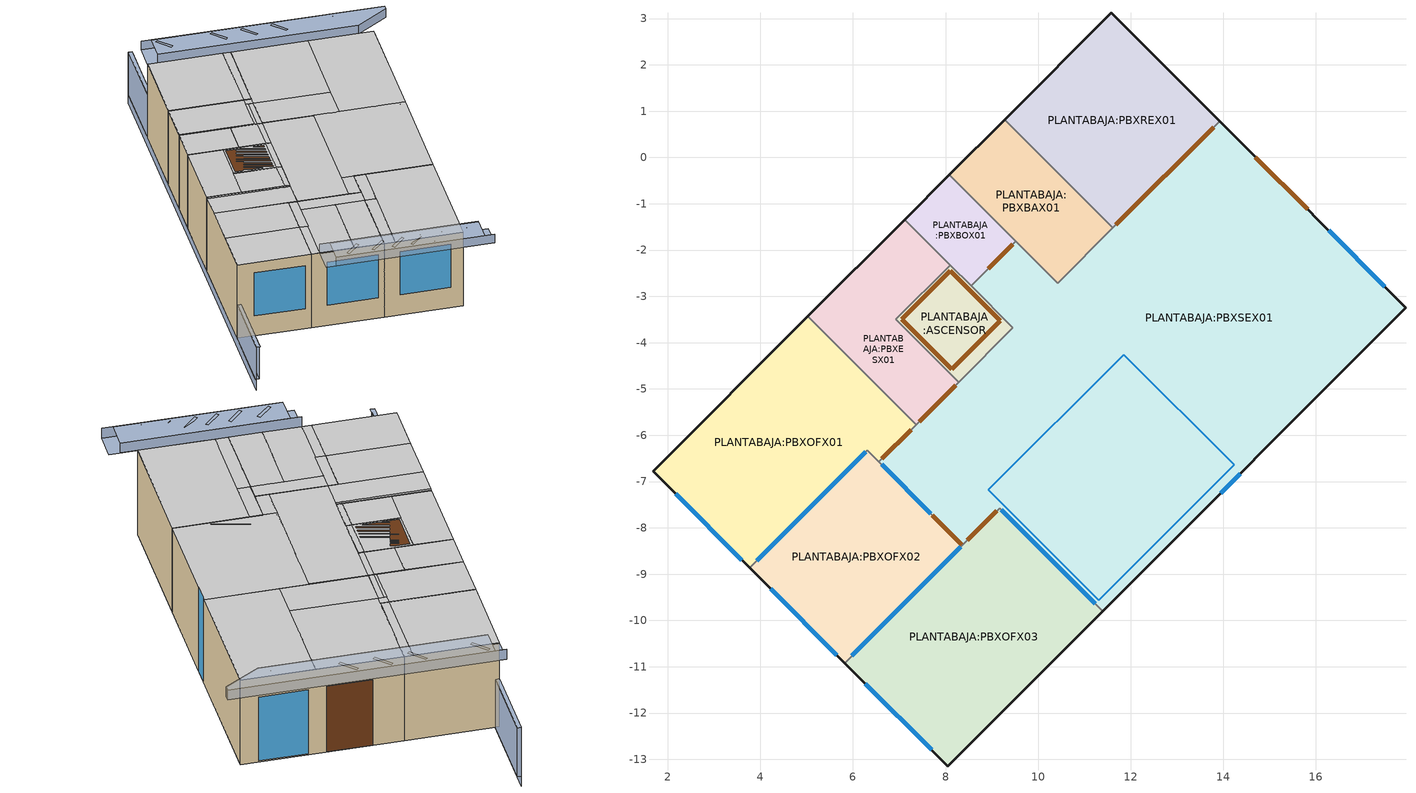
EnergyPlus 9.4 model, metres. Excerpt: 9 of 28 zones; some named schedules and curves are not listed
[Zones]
PLANTABAJA:PBXESX01
 floor ground (01. Porcelanato/2cm-Hormigon/15cm): 8.1,-2.32 6.93,-3.5 5.95,-2.52 7.12,-1.34 z0; 8.28,-4.85 7.36,-5.77 5.03,-3.43 5.95,-2.52 z0
 wall outside (01.WA.ENL1.5-BLO15-EMP1.5): 7.12,-1.34 5.03,-3.43 z0:3.45
 wall to PLANTABAJA:PBXBOX01 (01.WA.ENL1.5-BLO15-EMP1.5_Rev): 8.1,-2.32 7.12,-1.34 z0:3.45
 wall to PLANTABAJA:PBXOFX01 (01.WA.ENL1.5-BLO15-EMP1.5_Rev): 5.03,-3.43 7.36,-5.77 z0:3.45
 wall to PLANTABAJA:PBXSEX01 (01.WA.ENL1.5-BLO15-EMP1.5_Rev): 7.36,-5.77 8.28,-4.85 z0:3.45
 wall to PLANTABAJA:ASCENSOR (01. Gypsum/1.5cm-Bloque/15cm-Gysum/1.5cm): 8.28,-4.85 6.93,-3.5 8.1,-2.32 z0:3.45
 door inside (IRTSurface): 7.43,-5.71 8.22,-4.92 z0:3.45
 ceiling to PRIMERAPLANTAALTA:1PAXES (02.Porcelanato/2cm-Aire/15cm-Gypsum/1.5cm_Reversed): 7.22,-5.62 8.13,-4.7 6.93,-3.5 6.01,-4.42 z3.45; 6.01,-4.42 8.1,-2.32 7.12,-1.34 5.03,-3.43 z3.45
 ceiling to PRIMERAPLANTAALTA:1PAXPAS (01. Porcelanato/2cm-Hormigon/15cm_Reversed): 7.36,-5.77 8.28,-4.85 8.13,-4.7 7.22,-5.62 z3.45
PLANTABAJA:PBXBOX01
 floor ground (01. Porcelanato/2cm-Hormigon/15cm): 9.52,-1.81 8.55,-2.77 7.12,-1.34 8.08,-0.38 z0
 wall outside (01.WA.ENL1.5-BLO15-EMP1.5): 8.08,-0.38 7.12,-1.34 z0:3.45
 wall to PLANTABAJA:PBXBAX01 (Gypsum/1.5cm-Bloque/15cm-Porcelanto 1.5 cm): 9.52,-1.81 8.08,-0.38 z0:3.45
 wall to PLANTABAJA:ASCENSOR (01.WA.ENL1.5-BLO15-EMP1.5): 8.1,-2.32 8.55,-2.77 z0:3.45
 wall to PLANTABAJA:PBXSEX01 (01. Gypsum/1.5cm-Bloque/15cm-Gysum/1.5cm): 8.55,-2.77 9.52,-1.81 z0:3.45
 door inside (01.Madera/MDF/2cm): 8.92,-2.4 9.45,-1.87 z0:2.4
 ceiling to PRIMERAPLANTAALTA:1PAXES (Project semi-exposed ceiling): 8.55,-2.77 9.52,-1.81 8.08,-0.38 7.12,-1.34 z3.45
PLANTABAJA:PBXOFX01
 floor ground (01. Porcelanato/2cm-Hormigon/15cm): 7.36,-5.77 6.56,-6.57 6.31,-6.32 7.11,-5.52 z0; 7.11,-5.52 3.77,-8.87 1.68,-6.78 5.03,-3.43 z0
 wall outside (01.WA.ENL1.5-BLO15-EMP1.5): 5.03,-3.43 1.68,-6.78 3.77,-8.87 z0:3.45
 wall to PLANTABAJA:PBXSEX01 (Vidrio 8mm): 6.56,-6.57 7.36,-5.77 z0:3.45
 wall to PLANTABAJA:PBXOFX02 (Vidrio 8mm_Rev): 3.77,-8.87 6.31,-6.32 6.56,-6.57 z0:3.45
 window inside (Project internal glazing - 1001): 3.93,-8.71 6.28,-6.36 z0.04:3.41
 window (01.Vidrio Claro 6mm - 1002): 2.17,-7.27 3.6,-8.7 z0.94:2.96
 door inside (01.Madera/MDF/2cm_Rev): 6.63,-6.51 7.26,-5.88 z0:2.4
 ceiling to PRIMERAPLANTAALTA:1PAXDC (02.Porcelanato/2cm-Aire/15cm-Gypsum/1.5cm_Reversed): 5.09,-7.54 6.31,-6.32 4.22,-4.24 3,-5.46 z3.45; 6.56,-6.57 7.3,-5.83 4.96,-3.5 4.22,-4.24 z3.45
 ceiling to PRIMERAPLANTAALTA:1PAXES (Project semi-exposed ceiling): 7.15,-5.69 7.22,-5.62 5.03,-3.43 4.96,-3.5 z3.45
 ceiling to PRIMERAPLANTAALTA:1PAXPAS (02.Porcelanato/2cm-Aire/15cm-Gypsum/1.5cm_Reversed): 7.3,-5.83 7.36,-5.77 7.22,-5.62 7.15,-5.69 z3.45
 ceiling to PRIMERAPLANTAALTA:1PAXBAX02 (02.Porcelanato/2cm-Aire/15cm-Gypsum/1.5cm_Reversed): 3.77,-8.87 5.09,-7.54 3,-5.46 1.68,-6.78 z3.45
PLANTABAJA:PBXSEX01
 floor ground (01. Porcelanato/2cm-Hormigon/15cm): 13.48,-7.71 11.39,-9.8 9.17,-7.57 11.26,-5.48 z0; 11.26,-5.48 8.36,-8.38 6.56,-6.57 9.46,-3.68 z0; 10.42,-2.71 9.46,-3.68 8.55,-2.77 9.52,-1.81 z0; 17.95,-3.24 13.48,-7.71 9.46,-3.68 13.92,0.78 z0
 wall outside (01.WA.ENL1.5-BLO15-EMP1.5): 11.39,-9.8 17.95,-3.24 13.92,0.78 z0:3.45
 wall to PLANTABAJA:PBXBAX01 (Gypsum/1.5cm-Bloque/15cm-Porcelanto 1.5 cm): 10.42,-2.71 9.52,-1.81 z0:3.45
 wall to PLANTABAJA:PBXBAX01 (01. Gypsum/1.5cm-Bloque/15cm-Gysum/1.5cm): 11.62,-1.52 10.42,-2.71 z0:3.45
 wall to PLANTABAJA:PBXREX01 (01. Gypsum/1.5cm-Bloque/15cm-Gysum/1.5cm_Rev): 13.92,0.78 11.62,-1.52 z0:3.45
 wall to PLANTABAJA:ASCENSOR (01.WA.ENL1.5-BLO15-EMP1.5): 8.55,-2.77 9.46,-3.68 8.28,-4.85 z0:3.45
 wall to PLANTABAJA:PBXOFX02 (Vidrio 8mm_Rev): 6.56,-6.57 8.36,-8.38 z0:3.45
 wall to PLANTABAJA:PBXOFX03 (Vidrio 8mm_Rev): 8.36,-8.38 9.17,-7.57 11.39,-9.8 z0:3.45
 window inside (Project internal glazing - 1001): 6.62,-6.63 7.68,-7.7 / 9.2,-7.61 11.23,-9.64 z0.04:3.41
 window x4 (01.Vidrio Claro 6mm - 1002): 13.94,-7.25 14.36,-6.83 z0:3.45
 window (01.Vidrio Claro 6mm - 1002): 17.49,-2.79 16.28,-1.58 z0.04:2.66
 door inside (IRTSurface): 13.79,0.65 11.68,-1.45 z0:3.45
 door inside (01.Madera/MDF/2cm): 7.72,-7.73 8.35,-8.36 / 8.47,-8.27 9.11,-7.63 z0:2.4
 door (Project external door): 15.82,-1.12 14.69,0.01 z0:2.7
 ceiling to PRIMERAPLANTAALTA:1PAXES (Project semi-exposed ceiling): 9.31,-3.53 10.27,-2.56 9.52,-1.81 8.55,-2.77 z3.45
 ceiling to PRIMERAPLANTAALTA:1PAXPAS (02.Porcelanato/2cm-Aire/15cm-Gypsum/1.5cm_Reversed): 8.36,-8.38 9.17,-7.57 8.82,-7.23 8.02,-8.03 z3.45; 11.88,-4.17 11.9,-4.15 10.44,-2.7 10.42,-2.71 z3.45; 9.46,-3.68 10.42,-2.71 10.27,-2.56 9.31,-3.53 z3.45; 8.02,-8.03 11.88,-4.17 10.42,-2.71 6.56,-6.57 z3.45; 12.61,-4.87 13.57,-3.91 11.4,-1.74 10.44,-2.7 z3.45
 ceiling to PRIMERAPLANTAALTA:1PAXOFX02 (02.Porcelanato/2cm-Aire/15cm-Gypsum/1.5cm_Reversed): 13.57,-3.91 16.09,-1.39 13.92,0.78 11.4,-1.74 z3.45
 ceiling to PRIMERAPLANTAALTA:VACIO (02.Porcelanato/2cm-Aire/15cm-Gypsum/1.5cm_Reversed): 11.39,-9.8 14.47,-6.72 11.9,-4.15 8.82,-7.23 z3.45
 ceiling to PRIMERAPLANTAALTA:1PAXOFX03 (02.Porcelanato/2cm-Aire/15cm-Gypsum/1.5cm_Reversed): 14.47,-6.72 17.95,-3.24 16.09,-1.39 12.61,-4.87 z3.45
 skylight inside (Project internal glazing - 1001): 11.31,-9.56 14.23,-6.64 11.85,-4.26 8.93,-7.18 z3.45
PLANTABAJA:ASCENSOR
 floor ground (01. Porcelanato/2cm-Hormigon/15cm): 9.46,-3.68 8.28,-4.85 6.93,-3.5 8.1,-2.32 z0
 door inside (IRTSurface): 8.13,-4.58 9.18,-3.53 8.1,-2.45 7.06,-3.5 z3.45
 ceiling to PRIMERAPLANTAALTA:ASCENSOR (02.Porcelanato/2cm-Aire/15cm-Gypsum/1.5cm_Reversed): 8.13,-4.7 9.31,-3.53 8.1,-2.32 6.93,-3.5 z3.45
 ceiling to PRIMERAPLANTAALTA:1PAXPAS (01. Porcelanato/2cm-Hormigon/15cm_Reversed): 8.28,-4.85 9.46,-3.68 9.31,-3.53 8.13,-4.7 z3.45
PLANTABAJA:PBXBAX01
 floor ground (01. Porcelanato/2cm-Hormigon/15cm): 11.62,-1.52 10.42,-2.71 8.08,-0.38 9.28,0.82 z0
 wall outside (01.WA.ENL1.5-BLO15-EMP1.5): 9.28,0.82 8.08,-0.38 z0:3.45
 wall to PLANTABAJA:PBXREX01 (Gypsum/1.5cm-Bloque/15cm-Porcelanto 1.5 cm_Rev): 11.62,-1.52 9.28,0.82 z0:3.45
 ceiling to PRIMERAPLANTAALTA:1PAXES (Project semi-exposed ceiling): 10.27,-2.56 10.29,-2.55 8.1,-0.36 8.08,-0.38 z3.45
 ceiling to PRIMERAPLANTAALTA:1PAXSR (02.Porcelanato/2cm-Aire/15cm-Gypsum/1.5cm_Reversed): 10.22,-2.48 11.4,-1.3 9.28,0.82 8.1,-0.36 z3.45
 ceiling to PRIMERAPLANTAALTA:1PAXPAS (02.Porcelanato/2cm-Aire/15cm-Gypsum/1.5cm_Reversed): 10.29,-2.55 11.25,-1.59 11.18,-1.52 10.22,-2.48 z3.45; 10.42,-2.71 11.4,-1.74 11.25,-1.59 10.27,-2.56 z3.45
 ceiling to PRIMERAPLANTAALTA:1PAXOFX02 (02.Porcelanato/2cm-Aire/15cm-Gypsum/1.5cm_Reversed): 11.4,-1.74 11.62,-1.52 11.4,-1.3 11.18,-1.52 z3.45
PLANTABAJA:PBXREX01
 floor ground (01. Porcelanato/2cm-Hormigon/15cm): 13.92,0.78 11.62,-1.52 9.28,0.82 11.58,3.12 z0
 wall outside (01.WA.ENL1.5-BLO15-EMP1.5): 13.92,0.78 11.58,3.12 9.28,0.82 z0:3.45
 ceiling to PRIMERAPLANTAALTA:1PAXSR (02.Porcelanato/2cm-Aire/15cm-Gypsum/1.5cm_Reversed): 11.4,-1.3 13.7,1 11.58,3.12 9.28,0.82 z3.45
 ceiling to PRIMERAPLANTAALTA:1PAXOFX02 (02.Porcelanato/2cm-Aire/15cm-Gypsum/1.5cm_Reversed): 11.62,-1.52 13.92,0.78 13.7,1 11.4,-1.3 z3.45
PLANTABAJA:PBXOFX02
 floor ground (01. Porcelanato/2cm-Hormigon/15cm): 8.36,-8.38 5.82,-10.92 3.77,-8.87 6.31,-6.32 z0
 wall outside (01.WA.ENL1.5-BLO15-EMP1.5): 3.77,-8.87 5.82,-10.92 z0:3.45
 wall to PLANTABAJA:PBXOFX03 (Vidrio 8mm_Rev): 5.82,-10.92 8.36,-8.38 z0:3.45
 window inside (Project internal glazing - 1001): 5.98,-10.76 8.33,-8.41 z0.04:3.41
 window (01.Vidrio Claro 6mm - 1002): 4.22,-9.32 5.65,-10.75 z0.94:2.96
 ceiling to PRIMERAPLANTAALTA:1PAXDC (02.Porcelanato/2cm-Aire/15cm-Gypsum/1.5cm_Reversed): 5.34,-7.79 6.56,-6.57 6.31,-6.32 5.09,-7.54 z3.45
 ceiling to PRIMERAPLANTAALTA:1PAXPAS (02.Porcelanato/2cm-Aire/15cm-Gypsum/1.5cm_Reversed): 4.98,-10.08 7.11,-7.95 6.14,-6.98 4.02,-9.11 z3.45; 7.95,-8.79 8.36,-8.38 6.56,-6.57 6.14,-6.98 z3.45
 ceiling to PRIMERAPLANTAALTA:1PAXBAX02 (02.Porcelanato/2cm-Aire/15cm-Gypsum/1.5cm_Reversed): 4.02,-9.11 5.34,-7.79 5.09,-7.54 3.77,-8.87 z3.45
 ceiling to PRIMERAPLANTAALTA:1PAXBAX01 (02.Porcelanato/2cm-Aire/15cm-Gypsum/1.5cm_Reversed): 5.82,-10.92 7.95,-8.79 7.11,-7.95 4.98,-10.08 z3.45
PLANTABAJA:PBXOFX03
 floor ground (01. Porcelanato/2cm-Hormigon/15cm): 11.39,-9.8 8.05,-13.14 5.82,-10.92 9.17,-7.57 z0
 wall outside (01.WA.ENL1.5-BLO15-EMP1.5): 5.82,-10.92 8.05,-13.14 11.39,-9.8 z0:3.45
 window (01.Vidrio Claro 6mm - 1002): 6.27,-11.37 7.7,-12.8 z0.94:2.96
 ceiling to PRIMERAPLANTAALTA:1PAXPAS (02.Porcelanato/2cm-Aire/15cm-Gypsum/1.5cm_Reversed): 8.27,-9.11 9.49,-7.89 9.17,-7.57 7.95,-8.79 z3.45
 ceiling to PRIMERAPLANTAALTA:1PAXBAX01 (02.Porcelanato/2cm-Aire/15cm-Gypsum/1.5cm_Reversed): 6.14,-11.24 8.27,-9.11 7.95,-8.79 5.82,-10.92 z3.45
 ceiling to PRIMERAPLANTAALTA:1PAXOFX01 (02.Porcelanato/2cm-Aire/15cm-Gypsum/1.5cm_Reversed): 8.05,-13.14 11.39,-9.8 9.49,-7.89 6.14,-11.24 z3.45
shading: 13.7,5.24 -0.44,-8.9 z-0.4:0; 13.7,5.24 11.58,3.12 / 11.58,3.12 11.69,3.01 / 11.69,3.01 13.81,5.14 / 13.81,5.14 13.7,5.24 z0:2; -0.23,-8.9 1.79,-6.89 / 1.79,-6.89 1.68,-6.78 / 1.68,-6.78 -0.44,-8.9 z0:1.6; 3.59,-10.1 8.05,-14.56 / 8.47,-13.57 4.02,-9.11 / 11.86,2.84 17.52,-2.82 / 17.52,-2.82 19.01,-3.17 / 19.01,-3.17 19.15,-3.03 / 19.15,-3.03 12.29,3.83 z3.45:3.85; 11.69,3.01 13.81,5.14 13.7,5.24 11.58,3.12 z2; 13.81,5.14 11.69,3.01 11.58,3.12 13.7,5.24 z0; -0.33,-9.01 1.79,-6.89 1.68,-6.78 -0.44,-8.9 z1.6; 1.79,-6.89 -0.23,-8.9 -0.33,-8.79 1.68,-6.78 z0; 8.75,-13.85 8.05,-14.56 3.31,-9.82 4.02,-9.11 z3.45; 7.76,-14.27 8.47,-13.57 4.3,-9.4 3.59,-10.1 z3.85; 19.01,-3.17 19.15,-3.03 12.57,3.55 11.86,2.84 17.52,-2.82 z3.85; 19.15,-3.03 19.01,-3.17 17.52,-2.82 11.58,3.12 12.29,3.83 z3.45; 4.76,-10.4 4.06,-10.4 4.06,-10.3 4.76,-10.3 z3.85; 7.17,-12.81 6.47,-12.81 6.47,-12.71 7.17,-12.71 z3.85; 7.87,-13.51 7.17,-13.51 7.17,-13.41 7.87,-13.41 z3.85; 5.47,-11.11 4.77,-11.11 4.77,-11.01 5.47,-11.01 z3.85; 6.04,-11.68 5.34,-11.68 5.34,-11.58 6.04,-11.58 z3.85; 6.56,-12.2 5.86,-12.2 5.86,-12.1 6.56,-12.1 z3.85; 17.52,-2.37 17.42,-2.37 17.42,-1.67 17.52,-1.67 z3.85; 15.89,-0.61 15.79,-0.61 15.79,0.09 15.89,0.09 z3.85; 15.04,0.24 14.94,0.24 14.94,0.94 15.04,0.94 z3.85; 14.19,1.09 14.09,1.09 14.09,1.79 14.19,1.79 z3.85; 12.65,2.62 12.55,2.62 12.55,3.32 12.65,3.32 z3.85
[Site:Location]
San Cristobal (01-01:31-12)  (01-01:31-12): Latitude=-.917; Longitude=-89.617; Time Zone=-5; Elevation {m}=9.8
[Site:GroundTemperature:BuildingSurface]
18, 18, 18, 18, 18, 18, 18, 18, 18, 18, 18, 18
[Site:GroundTemperature:Deep]
14, 14, 14, 14, 14, 14, 14, 14, 14, 14, 14, 14
[Site:GroundTemperature:Shallow]
14, 14, 14, 14, 14, 14, 14, 14, 14, 14, 14, 14
[Site:GroundTemperature:FCfactorMethod]
January FCfactorMethod ground temperature {C}=23.29; Februry FCfactorMethod ground temperature {C}=24.56; March FCfactorMethod ground temperature {C}=25.65; April FCfactorMethod ground temperature {C}=26.28; May FCfactorMethod ground temperature {C}=26.72; June FCfactorMethod ground temperature {C}=26.3; July FCfactorMethod ground temperature {C}=25.35; August FCfactorMethod ground temperature {C}=24.09; September FCfactorMethod ground temperature {C}=22.89; October FCfactorMethod ground temperature {C}=22.09; November FCfactorMethod ground temperature {C}=21.87; December FCfactorMethod ground temperature {C}=22.3
[Site:GroundReflectance]
0.2, 0.2, 0.2, 0.2, 0.2, 0.2, 0.2, 0.2, 0.2, 0.2, 0.2, 0.2
[Site:GroundReflectance:SnowModifier]
2, 2
[SizingPeriod:DesignDay] Day of Month=15; Day Type -- used for schedules=SummerDesignDay; Humidity Condition Type=WetBulb; Barometric Pressure {N/M**2}=101207.3; Wind Speed {m/s}=0; Wind Direction {Degrees N=0, S=180}=0; Rain Indicator=No; Snow on ground indicator=No; Daylight Savings Time Indicator=No; Solar Model Indicator=ASHRAEClearSky; Clearness {0.0 to 1.2}=0.98
Name | Month | Maximum Dry-Bulb Temperature {C} | Daily Dry-Bulb Temperature Range {C} | Wetbulb at Maximum Dry-Bulb{C}
Summer Design Day in San Cristobal (01-01:31-12) Dec | 12 | 21.2 | 10.5 | 12.6
Summer Design Day in San Cristobal (01-01:31-12) Jan | 1 | 21.9 | 10.7 | 12.1
Summer Design Day in San Cristobal (01-01:31-12) Feb | 2 | 22.2 | 10.2 | 12.5
Summer Design Day in San Cristobal (01-01:31-12) Mar | 3 | 21.9 | 10 | 12.7
[Site:Precipitation]
Type of Description=ScheduleAndDesignLevel; Design Annual Precipitation=0.75; Schedule Name for Irrigation Rates=Site Precipitation Schedule; Nominal Annual Precipitation=0.75
[Building]
Defensoria del Pueblo: North Axis=0; Terrain=Suburbs; Loads Convergence Tolerance=.04; Temperature Convergence Tolerance=.4; Solar Distribution=FullExterior; Maximum number of warmup days=25; Minimum number of warmup days=6
[Material:NoMass] Roughness=Rough; Resistance {m2-K/w}=.18; Thermal Emittance=0.9; Solar Absorptance=0.7; Visible Absorptance=0.7
3_RVAL_2; 11_RVAL_4
[Construction]
IRTSurface: IRTMaterial
01. Porcelanato/2cm-Hormigon/15cm: Cast Concrete_.15, Ceramic/porcelain_.02
02.Porcelanato/2cm-Aire/15cm-Gypsum/1.5cm_Reversed: Ceramic/porcelain_.02, 3_RVAL_2, Oriented strand board (OSB)_.018, Gypsum Plasterboard_.015
01. Porcelanato/2cm-Hormigon/15cm_Reversed: Ceramic/porcelain_.02, Cast Concrete_.15
01.WA.ENL1.5-BLO15-EMP1.5: Cement/plaster/mortar - cement plaster_.015, Bloque Pomez_.15, Cement/plaster/mortar - gypsum plaster_.015
01.WA.ENL1.5-BLO15-EMP1.5_Rev: Cement/plaster/mortar - gypsum plaster_.015, Bloque Pomez_.15, Cement/plaster/mortar - cement plaster_.015
01. Gypsum/1.5cm-Bloque/15cm-Gysum/1.5cm; 01. Gypsum/1.5cm-Bloque/15cm-Gysum/1.5cm_Rev: Gypsum Plasterboard_.015, Bloque Pomez_.15, Gypsum Plasterboard_.015
Project semi-exposed ceiling: Plywood (Heavyweight)_.01, MW Glass Wool (rolls)_.1319, Cast Concrete (Lightweight)_.1, 11_RVAL_4, Plasterboard_.013
Gypsum/1.5cm-Bloque/15cm-Porcelanto 1.5 cm: Gypsum Plasterboard_.015, Bloque Pomez_.15, Ceramic/porcelain_.015
Gypsum/1.5cm-Bloque/15cm-Porcelanto 1.5 cm_Rev: Ceramic/porcelain_.015, Bloque Pomez_.15, Gypsum Plasterboard_.015
01.Madera/MDF/2cm; 01.Madera/MDF/2cm_Rev: Pine (20% Moist)_.035
Vidrio 8mm; Vidrio 8mm_Rev: Glass mosaic_.008
Project external door: Painted Oak_.035
Project internal glazing - 1001: 2, 1001, 2, 1001, 2
01.Vidrio Claro 6mm - 1002: 3
[Material:InfraredTransparent]
IRTMaterial
[WindowMaterial:Gas]
1001: Gas type (Air - Argon - Krypton - Xenon - SF6 - Custom)=Air; Thickness {m}=.006
[WindowMaterial:Glazing] Optical data type {SpectralAverage or Spectral}=SpectralAverage; IR transmittance at normal incidence=0; IR emissivity: front side=.84; IR emissivity: back side=.84; Conductivity {W/m-K}=.9; Dirt Correction Factor for Solar and Visible Transmittance=1
Name | Thickness {m} | Solar transmittance at normal incidence | Solar reflectance at normal incidence: front side | Solar reflectance at normal incidence: back side | Visible transmittance at normal incidence | Visible reflectance at normal incidence: front side | Visible reflectance at normal incidence: back side
2 | .003 | .837 | .075 | .075 | .898 | .081 | .081
3 | .006 | .775 | .071 | .071 | .881 | .08 | .08
[Material] Roughness=Rough
Name | Thickness {m} | Conductivity {w/m-K} | Density {kg/m3} | Specific Heat {J/kg-K} | Thermal Emittance | Solar Absorptance | Visible Absorptance
Cast Concrete_.15 | .15 | 1.13 | 2000 | 1000 | 0.9 | 0.6 | 0.6
Ceramic/porcelain_.02 | .02 | 1.3 | 2300 | 840 | 0.9 | 0.4 | 0.4
Oriented strand board (OSB)_.018 | .018 | 0.13 | 650 | 1700 | 0.9 | 0.6 | 0.6
Gypsum Plasterboard_.015 | .015 | 0.25 | 900 | 1000 | 0.9 | 0.5 | 0.5
Cement/plaster/mortar - cement plaster_.015 | .015 | 0.72 | 1760 | 840 | 0.9 | 0.6 | 0.6
Bloque Pomez_.15 | .15 | .4 | 800 | 840 | .9 | .6 | .6
Cement/plaster/mortar - gypsum plaster_.015 | .015 | 0.51 | 1120 | 960 | 0.9 | 0.6 | 0.6
Plywood (Heavyweight)_.01 | .01 | 0.15 | 700 | 1420 | 0.9 | 0.78 | 0.78
MW Glass Wool (rolls)_.1319 | .1319 | 0.04 | 12 | 840 | 0.9 | 0.6 | 0.6
Cast Concrete (Lightweight)_.1 | .1 | 0.38 | 1200 | 1000 | 0.9 | 0.6 | 0.6
Plasterboard_.013 | .013 | 0.25 | 2800 | 896 | 0.9 | 0.5 | 0.5
Ceramic/porcelain_.015 | .015 | 1.3 | 2300 | 840 | 0.9 | 0.4 | 0.4
Pine (20% Moist)_.035 | .035 | 0.14 | 419 | 2720 | 0.9 | 0.78 | 0.78
Glass mosaic_.008 | .008 | 1.2 | 2000 | 750 | 0.9 | 0.4 | 0.4
Painted Oak_.035 | .035 | 0.19 | 700 | 2390 | 0.9 | 0.5 | 0.5
[Zone] Relative North (to building)=0; Zone Type=1; Zone multiplier=1; Zone inside convection algorithm=TARP
Name | Zone volume | Floor Area | Part Of Total Floor Area
PLANTABAJA:PBXESX01 | 18.4785 | 5.3561 | No
PLANTABAJA:PBXBOX01 | 7.175 | 2.0797 | Yes
PLANTABAJA:PBXBAX01 | 15.8108 | 4.5829 | Yes
PLANTABAJA:PBXREX01 | 32.182 | 9.3281 | Yes
PLANTABAJA:ASCENSOR | 8.8589 | 2.5678 | No
PLANTABAJA:PBXSEX01 | 186.6437 | 54.0996 | Yes
PLANTABAJA:PBXOFX03 | 46.4497 | 13.4637 | Yes
PLANTABAJA:PBXOFX02 | 34.0682 | 9.8748 | Yes
PLANTABAJA:PBXOFX01 | 43.8698 | 12.7159 | Yes
[Lights] Design Level calculation method=Watts/Area; Return Air Fraction=0; Radiant fraction=.42; Fraction Visible=.18; Fraction Replaceable=1
Name | Zone | Lighting SCHEDULE | Watts per Zone Area {W/m2} | LightsEndUseKey
PLANTABAJA:PBXBOX01 General lighting | PLANTABAJA:PBXBOX01 | 11:00 - 12:00 Lunes-Sabado | 10 | ELECTRIC EQUIPMENT#PLANTABAJA:PBXBOX01#GeneralLights
PLANTABAJA:PBXBAX01 General lighting | PLANTABAJA:PBXBAX01 | 10:00 - 12:00 Lunes-Viernes | 10 | ELECTRIC EQUIPMENT#PLANTABAJA:PBXBAX01#GeneralLights
PLANTABAJA:PBXREX01 General lighting | PLANTABAJA:PBXREX01 | 8:00 - 18:00 Mon - Sat | 15 | ELECTRIC EQUIPMENT#PLANTABAJA:PBXREX01#GeneralLights
PLANTABAJA:PBXSEX01 General lighting | PLANTABAJA:PBXSEX01 | 8:00 - 18:00 Mon - Sat | 15 | ELECTRIC EQUIPMENT#PLANTABAJA:PBXSEX01#GeneralLights
PLANTABAJA:PBXOFX03 General lighting | PLANTABAJA:PBXOFX03 | 8:00 - 18:00 Mon - Sat | 25 | ELECTRIC EQUIPMENT#PLANTABAJA:PBXOFX03#GeneralLights
PLANTABAJA:PBXOFX02 General lighting | PLANTABAJA:PBXOFX02 | 8:00 - 18:00 Mon - Sat | 25 | ELECTRIC EQUIPMENT#PLANTABAJA:PBXOFX02#GeneralLights
PLANTABAJA:PBXOFX01 General lighting | PLANTABAJA:PBXOFX01 | 8:00 - 18:00 Mon - Sat | 25 | ELECTRIC EQUIPMENT#PLANTABAJA:PBXOFX01#GeneralLights
[PEOPLE]
People PLANTABAJA:PBXBAX01: PLANTABAJA:PBXBAX01, Horarios Baños, People/Area, .11, .3, AutoCalculate, Activity Schedule 47554, 3.82e-08, Yes, ZoneAveraged, Work efficiency, ClothingInsulationSchedule, Clothing Schedule 47554, Default Air Velocity for Comfort Calculations, Fanger, AdaptiveASH55
People PLANTABAJA:PBXREX01: PLANTABAJA:PBXREX01, 8:00 - 18:00 Mon - Sat, People/Area, .2, .3, AutoCalculate, Activity Schedule 47562, 3.82e-08, Yes, ZoneAveraged, Work efficiency, ClothingInsulationSchedule, Clothing Schedule 47562, Default Air Velocity for Comfort Calculations, Fanger, AdaptiveASH55
People PLANTABAJA:PBXSEX01: PLANTABAJA:PBXSEX01, 8:00 - 18:00 Mon - Sat, People/Area, .2, .3, AutoCalculate, Activity Schedule 47577, 3.82e-08, Yes, ZoneAveraged, Work efficiency, ClothingInsulationSchedule, Clothing Schedule 47577, Default Air Velocity for Comfort Calculations, Fanger, AdaptiveASH55
People PLANTABAJA:PBXOFX03: PLANTABAJA:PBXOFX03, 8:00 - 18:00 Mon - Sat, People/Area, .1, .3, AutoCalculate, Activity Schedule 47593, 3.82e-08, Yes, ZoneAveraged, Work efficiency, ClothingInsulationSchedule, Clothing Schedule 47593, Default Air Velocity for Comfort Calculations, Fanger, AdaptiveASH55
People PLANTABAJA:PBXOFX02: PLANTABAJA:PBXOFX02, 8:00 - 18:00 Mon - Sat, People/Area, .1, .3, AutoCalculate, Activity Schedule 47601, 3.82e-08, Yes, ZoneAveraged, Work efficiency, ClothingInsulationSchedule, Clothing Schedule 47601, Default Air Velocity for Comfort Calculations, Fanger, AdaptiveASH55
People PLANTABAJA:PBXOFX01: PLANTABAJA:PBXOFX01, 8:00 - 18:00 Mon - Sat, People/Area, .1, .3, AutoCalculate, Activity Schedule 47609, 3.82e-08, Yes, ZoneAveraged, Work efficiency, ClothingInsulationSchedule, Clothing Schedule 47609, Default Air Velocity for Comfort Calculations, Fanger, AdaptiveASH55
[OtherEquipment] Fuel Type=Electricity; Design Level calculation method=Watts/Area; Latent fraction=0; Radiant fraction=.2; Fraction Lost=0; Carbon Dioxide Generation Rate=0; End-use category=General
Name | Zone | Equipment SCHEDULE | Watts per Zone Area {watts/m2}
PLANTABAJA:PBXBAX01 Miscellaneous gain | PLANTABAJA:PBXBAX01 | D1_Edu_Toilet_Equip | .5
PLANTABAJA:PBXREX01 Computing gain | PLANTABAJA:PBXREX01 | 8:00 - 18:00 Mon - Sat | 3
PLANTABAJA:PBXSEX01 Computing gain | PLANTABAJA:PBXSEX01 | 8:00 - 18:00 Mon - Sat | 3
PLANTABAJA:PBXOFX03 Computing gain | PLANTABAJA:PBXOFX03 | 8:00 - 18:00 Mon - Sat | 7.5
PLANTABAJA:PBXOFX02 Computing gain | PLANTABAJA:PBXOFX02 | 8:00 - 18:00 Mon - Sat | 7.5
PLANTABAJA:PBXOFX01 Computing gain | PLANTABAJA:PBXOFX01 | 8:00 - 18:00 Mon - Sat | 7.5
[Sizing:Zone] Zone Cooling Design Supply Air Temperature Input Method=SupplyAirTemperature; Zone Cooling Design Supply Air Temperature (C)=12; Zone Cooling Design Supply Air Temperature Difference=0; Zone Heating Design Supply Air Temperature Input Method=SupplyAirTemperature; Zone Heating Design Supply Air Temperature (C)=35; Zone Heating Design Supply Air Temperature Difference=0; Zone Cooling Design Supply Air Humidity Ratio (kgWater/kgDryAir)=.008; Zone Heating Design Supply Air Humidity Ratio (kgWater/kgDryAir)=.016; Zone Heating Sizing Factor=1.25; Zone Cooling Sizing Factor=1.15; Cooling Design Air Flow Method=DesignDay; Cooling Minimum Air Flow Fraction=0; Heating Design Air Flow Method=DesignDay
Name | Design Specification Outdoor Air Object | Design Specification Zone Air Distribution Object
PLANTABAJA:PBXBOX01 | PLANTABAJA:PBXBOX01 | PLANTABAJA:PBXBOX01
PLANTABAJA:PBXBAX01 | PLANTABAJA:PBXBAX01 | PLANTABAJA:PBXBAX01
PLANTABAJA:PBXREX01 | PLANTABAJA:PBXREX01 | PLANTABAJA:PBXREX01
PLANTABAJA:PBXSEX01 | PLANTABAJA:PBXSEX01 | PLANTABAJA:PBXSEX01
PLANTABAJA:PBXOFX03 | PLANTABAJA:PBXOFX03 | PLANTABAJA:PBXOFX03
PLANTABAJA:PBXOFX02 | PLANTABAJA:PBXOFX02 | PLANTABAJA:PBXOFX02
PLANTABAJA:PBXOFX01 | PLANTABAJA:PBXOFX01 | PLANTABAJA:PBXOFX01
[DesignSpecification:ZoneAirDistribution] Zone Air Distribution Effectiveness in Cooling Mode (dimensionless)=1; Zone Air Distribution Effectiveness in Heating Mode (dimensionless)=1
PLANTABAJA:PBXBOX01; PLANTABAJA:PBXBAX01; PLANTABAJA:PBXREX01; PLANTABAJA:PBXSEX01; PLANTABAJA:PBXOFX03; PLANTABAJA:PBXOFX02; PLANTABAJA:PBXOFX01
[DesignSpecification:OutdoorAir] Outdoor Air Method=AirChanges/Hour; Outdoor Air Flow per Person {m3/s}=0; Outdoor Air Flow per Zone Floor Area {m3/s-m2}=0; Outdoor Air Flow per Zone {m3/s}=0; Outdoor Air Flow Air Changes per Hour=1.5
Name | Outdoor Air Flow Rate Fraction Schedule
PLANTABAJA:PBXBOX01 | 11:00 - 12:00 Lunes-Sabado
PLANTABAJA:PBXBAX01 | D1_Edu_Toilet_Occ
PLANTABAJA:PBXREX01; PLANTABAJA:PBXSEX01; PLANTABAJA:PBXOFX03; PLANTABAJA:PBXOFX02; PLANTABAJA:PBXOFX01 | 8:00 - 18:00 Mon - Sat
[ZoneControl:Thermostat]
PLANTABAJA:PBXBOX01 Thermostat: PLANTABAJA:PBXBOX01, Zone Control Type Sched, ThermostatSetpoint:DualSetpoint, Dual Setpoint - Zone PLANTABAJA:PBXBOX01
PLANTABAJA:PBXBAX01 Thermostat: PLANTABAJA:PBXBAX01, Zone Control Type Sched, ThermostatSetpoint:DualSetpoint, Dual Setpoint - Zone PLANTABAJA:PBXBAX01
PLANTABAJA:PBXREX01 Thermostat: PLANTABAJA:PBXREX01, Zone Control Type Sched, ThermostatSetpoint:DualSetpoint, Dual Setpoint - Zone PLANTABAJA:PBXREX01
PLANTABAJA:PBXSEX01 Thermostat: PLANTABAJA:PBXSEX01, Zone Control Type Sched, ThermostatSetpoint:DualSetpoint, Dual Setpoint - Zone PLANTABAJA:PBXSEX01
PLANTABAJA:PBXOFX03 Thermostat: PLANTABAJA:PBXOFX03, Zone Control Type Sched, ThermostatSetpoint:DualSetpoint, Dual Setpoint - Zone PLANTABAJA:PBXOFX03
PLANTABAJA:PBXOFX02 Thermostat: PLANTABAJA:PBXOFX02, Zone Control Type Sched, ThermostatSetpoint:DualSetpoint, Dual Setpoint - Zone PLANTABAJA:PBXOFX02
PLANTABAJA:PBXOFX01 Thermostat: PLANTABAJA:PBXOFX01, Zone Control Type Sched, ThermostatSetpoint:DualSetpoint, Dual Setpoint - Zone PLANTABAJA:PBXOFX01
[ThermostatSetpoint:DualSetpoint]
Dual Setpoint - Zone PLANTABAJA:PBXBOX01: PLANTABAJA:PBXBOX01 Heating Setpoint Schedule, PLANTABAJA:PBXBOX01 Cooling SP Sch
Dual Setpoint - Zone PLANTABAJA:PBXBAX01: PLANTABAJA:PBXBAX01 Heating Setpoint Schedule, PLANTABAJA:PBXBAX01 Cooling SP Sch
Dual Setpoint - Zone PLANTABAJA:PBXREX01: PLANTABAJA:PBXREX01 Heating Setpoint Schedule, PLANTABAJA:PBXREX01 Cooling SP Sch
Dual Setpoint - Zone PLANTABAJA:PBXSEX01: PLANTABAJA:PBXSEX01 Heating Setpoint Schedule, PLANTABAJA:PBXSEX01 Cooling SP Sch
Dual Setpoint - Zone PLANTABAJA:PBXOFX03: PLANTABAJA:PBXOFX03 Heating Setpoint Schedule, PLANTABAJA:PBXOFX03 Cooling SP Sch
Dual Setpoint - Zone PLANTABAJA:PBXOFX02: PLANTABAJA:PBXOFX02 Heating Setpoint Schedule, PLANTABAJA:PBXOFX02 Cooling SP Sch
Dual Setpoint - Zone PLANTABAJA:PBXOFX01: PLANTABAJA:PBXOFX01 Heating Setpoint Schedule, PLANTABAJA:PBXOFX01 Cooling SP Sch
[Zone equipment]
PLANTABAJA:PBXBOX01: PLANTABAJA:PBXBOX01 Ideal Loads Air
PLANTABAJA:PBXBAX01: PLANTABAJA:PBXBAX01 Ideal Loads Air
PLANTABAJA:PBXREX01: PLANTABAJA:PBXREX01 Ideal Loads Air
PLANTABAJA:PBXSEX01: PLANTABAJA:PBXSEX01 Ideal Loads Air
PLANTABAJA:PBXOFX03: PLANTABAJA:PBXOFX03 Ideal Loads Air
PLANTABAJA:PBXOFX02: PLANTABAJA:PBXOFX02 Ideal Loads Air
PLANTABAJA:PBXOFX01: PLANTABAJA:PBXOFX01 Ideal Loads Air
[ZoneHVAC:IdealLoadsAirSystem] Maximum Heating Supply Air Temperature {C}=35; Minimum Cooling Supply Air Temperature {C}=12; Maximum Heating Supply Air Humidity Ratio {kg-H2O/kg-air}=.016; Minimum Cooling Supply Air Humidity Ratio {kg-H2O/kg-air}=.008; Heating Limit=LimitCapacity; Maximum Heating Air Flow Rate {m3/s}=Autosize; Maximum Sensible Heating Capacity=Autosize; Dehumidification Control Type=None; Humidification Control Type=None; Outdoor Air Economizer Type=NoEconomizer; Heat Recovery Type=None
Name | Maximum Cooling Air Flow Rate {m3/s} | Heating Availability Schedule | Cooling availability schedule | Design Specification Outdoor Air Object | Cooling Limit | Maximum Total Cooling Capacity
PLANTABAJA:PBXBOX01 Ideal Loads Air | 0 | PLANTABAJA:PBXBOX01 Heating Availability Sch | PLANTABAJA:PBXBOX01 Cooling Availability Sch | PLANTABAJA:PBXBOX01
PLANTABAJA:PBXBAX01 Ideal Loads Air | 0 | PLANTABAJA:PBXBAX01 Heating Availability Sch | PLANTABAJA:PBXBAX01 Cooling Availability Sch | PLANTABAJA:PBXBAX01
PLANTABAJA:PBXREX01 Ideal Loads Air | 0 | PLANTABAJA:PBXREX01 Heating Availability Sch | PLANTABAJA:PBXREX01 Cooling Availability Sch | PLANTABAJA:PBXREX01
PLANTABAJA:PBXSEX01 Ideal Loads Air | 0 | PLANTABAJA:PBXSEX01 Heating Availability Sch | PLANTABAJA:PBXSEX01 Cooling Availability Sch | PLANTABAJA:PBXSEX01
PLANTABAJA:PBXOFX03 Ideal Loads Air | Autosize | PLANTABAJA:PBXOFX03 Heating Availability Sch | PLANTABAJA:PBXOFX03 Cooling Availability Sch | PLANTABAJA:PBXOFX03 | LimitFlowRateAndCapacity | Autosize
PLANTABAJA:PBXOFX02 Ideal Loads Air | Autosize | PLANTABAJA:PBXOFX02 Heating Availability Sch | PLANTABAJA:PBXOFX02 Cooling Availability Sch | PLANTABAJA:PBXOFX02 | LimitFlowRateAndCapacity | Autosize
PLANTABAJA:PBXOFX01 Ideal Loads Air | Autosize | PLANTABAJA:PBXOFX01 Heating Availability Sch | PLANTABAJA:PBXOFX01 Cooling Availability Sch | PLANTABAJA:PBXOFX01 | LimitFlowRateAndCapacity | Autosize
[AvailabilityManager:HybridVentilation] Use WeatherFile Rain Indicators=YES; Maximum Wind speed {m/s}=40; Minimum Outdoor Temperature {C}=-100; Maximum Outdoor Temperature {C}=100; Minimum Outdoor Enthalpy {J/kg}=20000; Maximum Outdoor Enthalpy {J/kg}=30000; Minimum Outdoor Dewpoint {C}=15; Maximum Outdoor Dewpoint {C}=30; Minimum Outdoor Ventilation Air Schedule=Minimum outdoor ventilation air schedule: Always 1 ac/h; Opening Factor Function of Wind Speed Curve=Opening Factor Function of Wind Speed Curve; AirflowNetwork Control Type Schedule=AirflowNetwork Control Type Schedule: Always 1
Name | Mixed Mode Controller | Controlled Zone | Ventilation control mode schedule
 | PLANTABAJA:PBXBOX01 Ideal Loads Air | PLANTABAJA:PBXBOX01 | Ventilation control mode schedule PLANTABAJA:PBXBOX01 Ideal Loads Air
 | PLANTABAJA:PBXBAX01 Ideal Loads Air | PLANTABAJA:PBXBAX01 | Ventilation control mode schedule PLANTABAJA:PBXBAX01 Ideal Loads Air
 | PLANTABAJA:PBXREX01 Ideal Loads Air | PLANTABAJA:PBXREX01 | Ventilation control mode schedule PLANTABAJA:PBXREX01 Ideal Loads Air
 | PLANTABAJA:PBXSEX01 Ideal Loads Air | PLANTABAJA:PBXSEX01 | Ventilation control mode schedule PLANTABAJA:PBXSEX01 Ideal Loads Air
 | PLANTABAJA:PBXOFX03 Ideal Loads Air | PLANTABAJA:PBXOFX03 | Ventilation control mode schedule PLANTABAJA:PBXOFX03 Ideal Loads Air
 | PLANTABAJA:PBXOFX02 Ideal Loads Air | PLANTABAJA:PBXOFX02 | Ventilation control mode schedule PLANTABAJA:PBXOFX02 Ideal Loads Air
 | PLANTABAJA:PBXOFX01 Ideal Loads Air | PLANTABAJA:PBXOFX01 | Ventilation control mode schedule PLANTABAJA:PBXOFX01 Ideal Loads Air
[Schedule:Compact]
Site Precipitation Schedule: Any Number, Through: 12/31, For: AllDays, Until: 24:00, 1
Work efficiency; PLANTABAJA:PBXBOX01 Cooling Availability Sch; PLANTABAJA:PBXBAX01 Cooling Availability Sch; PLANTABAJA:PBXREX01 Cooling Availability Sch; PLANTABAJA:PBXSEX01 Cooling Availability Sch: Any Number, Through: 12/31, For: AllDays, Until: 24:00, 0
D1_Edu_Toilet_Occ; Horarios Baños: Fraction, Through: 09 Jan, For: AllDays, Until: 09:00, 0, Until: 10:00, 0.5, Until: 13:00, 1, Until: 14:00, 0.75, Until: 15:00, 1, Until: 16:00, 0.75, Until: 24:00, 0, Through: 13 Feb, For: Weekdays SummerDesignDay, Until: 07:00, 0, Until: 08:00, 0.25, Until: 09:00, 0.5, Until: 12:00, 1, Until: 14:00, 0.75, Until: 17:00, 1, Until: 18:00, 0.5, Until: 19:00, 0.25, Until: 24:00, 0, For: Weekends, Until: 09:00, 0, Until: 10:00, 0.5, Until: 13:00, 1, Until: 14:00, 0.75, Until: 15:00, 1, Until: 16:00, 0.75, Until: 24:00, 0, For: Holidays, Until: 09:00, 0, Until: 10:00, 0.5, Until: 13:00, 1, Until: 14:00, 0.75, Until: 15:00, 1, Until: 16:00, 0.75, Until: 24:00, 0, For: WinterDesignDay AllOtherDays, Until: 24:00, 0, Through: 20 Feb, For: AllDays, Until: 09:00, 0, Until: 10:00, 0.5, Until: 13:00, 1, Until: 14:00, 0.75, Until: 15:00, 1, Until: 16:00, 0.75, Until: 24:00, 0, Through: 20 Mar, For: Weekdays SummerDesignDay, Until: 07:00, 0, Until: 08:00, 0.25, Until: 09:00, 0.5, Until: 12:00, 1, Until: 14:00, 0.75, Until: 17:00, 1, Until: 18:00, 0.5, Until: 19:00, 0.25, Until: 24:00, 0, For: Weekends, Until: 09:00, 0, Until: 10:00, 0.5, Until: 13:00, 1, Until: 14:00, 0.75, Until: 15:00, 1, Until: 16:00, 0.75, Until: 24:00, 0, For: Holidays, Until: 09:00, 0, Until: 10:00, 0.5, Until: 13:00, 1, Until: 14:00, 0.75, Until: 15:00, 1, Until: 16:00, 0.75, Until: 24:00, 0, For: WinterDesignDay AllOtherDays, Until: 24:00, 0, Through: 03 Apr, For: AllDays, Until: 09:00, 0, Until: 10:00, 0.5, Until: 13:00, 1, Until: 14:00, 0.75, Until: 15:00, 1, Until: 16:00, 0.75, Until: 24:00, 0, Through: 29 May, For: Weekdays SummerDesignDay, Until: 07:00, 0, Until: 08:00, 0.25, Until: 09:00, 0.5, Until: 12:00, 1, Until: 14:00, 0.75, Until: 17:00, 1, Until: 18:00, 0.5, Until: 19:00, 0.25, Until: 24:00, 0, For: Weekends, Until: 09:00, 0, Until: 10:00, 0.5, Until: 13:00, 1, Until: 14:00, 0.75, Until: 15:00, 1, Until: 16:00, 0.75, Until: 24:00, 0, For: Holidays, Until: 09:00, 0, Until: 10:00, 0.5, Until: 13:00, 1, Until: 14:00, 0.75, Until: 15:00, 1, Until: 16:00, 0.75, Until: 24:00, 0, For: WinterDesignDay AllOtherDays, Until: 24:00, 0, Through: 05 Jun, For: AllDays, Until: 09:00, 0, Until: 10:00, 0.5, Until: 13:00, 1, Until: 14:00, 0.75, Until: 15:00, 1, Until: 16:00, 0.75, Until: 24:00, 0, Through: 24 Jul, For: Weekdays SummerDesignDay, Until: 07:00, 0, Until: 08:00, 0.25, Until: 09:00, 0.5, Until: 12:00, 1, Until: 14:00, 0.75, Until: 17:00, 1, Until: 18:00, 0.5, Until: 19:00, 0.25, Until: 24:00, 0, For: Weekends, Until: 09:00, 0, Until: 10:00, 0.5, Until: 13:00, 1, Until: 14:00, 0.75, Until: 15:00, 1, Until: 16:00, 0.75, Until: 24:00, 0, For: Holidays, Until: 09:00, 0, Until: 10:00, 0.5, Until: 13:00, 1, Until: 14:00, 0.75, Until: 15:00, 1, Until: 16:00, 0.75, Until: 24:00, 0, For: WinterDesignDay AllOtherDays, Until: 24:00, 0, Through: 04 Sep, For: AllDays, Until: 09:00, 0, Until: 10:00, 0.5, Until: 13:00, 1, Until: 14:00, 0.75, Until: 15:00, 1, Until: 16:00, 0.75, Until: 24:00, 0, Through: 23 Oct, For: Weekdays SummerDesignDay, Until: 07:00, 0, Until: 08:00, 0.25, Until: 09:00, 0.5, Until: 12:00, 1, Until: 14:00, 0.75, Until: 17:00, 1, Until: 18:00, 0.5, Until: 19:00, 0.25, Until: 24:00, 0, For: Weekends, Until: 09:00, 0, Until: 10:00, 0.5, Until: 13:00, 1, Until: 14:00, 0.75, Until: 15:00, 1, Until: 16:00, 0.75, Until: 24:00, 0, For: Holidays, Until: 09:00, 0, Until: 10:00, 0.5, Until: 13:00, 1, Until: 14:00, 0.75, Until: 15:00, 1, Until: 16:00, 0.75, Until: 24:00, 0, For: WinterDesignDay AllOtherDays, Until: 24:00, 0, Through: 30 Oct, For: AllDays, Until: 09:00, 0, Until: 10:00, 0.5, Until: 13:00, 1, Until: 14:00, 0.75, Until: 15:00, 1, Until: 16:00, 0.75, Until: 24:00, 0, Through: 22 Dec, For: Weekdays SummerDesignDay, Until: 07:00, 0, Until: 08:00, 0.25, Until: 09:00, 0.5, Until: 12:00, 1, Until: 14:00, 0.75, Until: 17:00, 1, Until: 18:00, 0.5, Until: 19:00, 0.25, Until: 24:00, 0, For: Weekends, Until: 09:00, 0, Until: 10:00, 0.5, Until: 13:00, 1, Until: 14:00, 0.75, Until: 15:00, 1, Until: 16:00, 0.75, Until: 24:00, 0, For: Holidays, Until: 09:00, 0, Until: 10:00, 0.5, Until: 13:00, 1, Until: 14:00, 0.75, Until: 15:00, 1, Until: 16:00, 0.75, Until: 24:00, 0, For: WinterDesignDay AllOtherDays, Until: 24:00, 0, Through: 31 Dec, For: AllDays, Until: 09:00, 0, Until: 10:00, 0.5, Until: 13:00, 1, Until: 14:00, 0.75, Until: 15:00, 1, Until: 16:00, 0.75, Until: 24:00, 0
D1_Edu_Toilet_Equip: Fraction, Through: 09 Jan, For: AllDays, Until: 09:00, 0.05, Until: 16:00, 1, Until: 24:00, 0.05, Through: 13 Feb, For: Weekdays SummerDesignDay, Until: 07:00, 0.05, Until: 21:00, 1, Until: 24:00, 0.05, For: Weekends, Until: 09:00, 0.05, Until: 16:00, 1, Until: 24:00, 0.05, For: Holidays, Until: 09:00, 0.05, Until: 16:00, 1, Until: 24:00, 0.05, For: WinterDesignDay AllOtherDays, Until: 24:00, 0, Through: 20 Feb, For: AllDays, Until: 09:00, 0.05, Until: 16:00, 1, Until: 24:00, 0.05, Through: 20 Mar, For: Weekdays SummerDesignDay, Until: 07:00, 0.05, Until: 21:00, 1, Until: 24:00, 0.05, For: Weekends, Until: 09:00, 0.05, Until: 16:00, 1, Until: 24:00, 0.05, For: Holidays, Until: 09:00, 0.05, Until: 16:00, 1, Until: 24:00, 0.05, For: WinterDesignDay AllOtherDays, Until: 24:00, 0, Through: 03 Apr, For: AllDays, Until: 09:00, 0.05, Until: 16:00, 1, Until: 24:00, 0.05, Through: 29 May, For: Weekdays SummerDesignDay, Until: 07:00, 0.05, Until: 21:00, 1, Until: 24:00, 0.05, For: Weekends, Until: 09:00, 0.05, Until: 16:00, 1, Until: 24:00, 0.05, For: Holidays, Until: 09:00, 0.05, Until: 16:00, 1, Until: 24:00, 0.05, For: WinterDesignDay AllOtherDays, Until: 24:00, 0, Through: 05 Jun, For: AllDays, Until: 09:00, 0.05, Until: 16:00, 1, Until: 24:00, 0.05, Through: 24 Jul, For: Weekdays SummerDesignDay, Until: 07:00, 0.05, Until: 21:00, 1, Until: 24:00, 0.05, For: Weekends, Until: 09:00, 0.05, Until: 16:00, 1, Until: 24:00, 0.05, For: Holidays, Until: 09:00, 0.05, Until: 16:00, 1, Until: 24:00, 0.05, For: WinterDesignDay AllOtherDays, Until: 24:00, 0, Through: 04 Sep, For: AllDays, Until: 09:00, 0.05, Until: 16:00, 1, Until: 24:00, 0.05, Through: 23 Oct, For: Weekdays SummerDesignDay, Until: 07:00, 0.05, Until: 21:00, 1, Until: 24:00, 0.05, For: Weekends, Until: 09:00, 0.05, Until: 16:00, 1, Until: 24:00, 0.05, For: Holidays, Until: 09:00, 0.05, Until: 16:00, 1, Until: 24:00, 0.05, For: WinterDesignDay AllOtherDays, Until: 24:00, 0, Through: 30 Oct, For: AllDays, Until: 09:00, 0.05, Until: 16:00, 1, Until: 24:00, 0.05, Through: 22 Dec, For: Weekdays SummerDesignDay, Until: 07:00, 0.05, Until: 21:00, 1, Until: 24:00, 0.05, For: Weekends, Until: 09:00, 0.05, Until: 16:00, 1, Until: 24:00, 0.05, For: Holidays, Until: 09:00, 0.05, Until: 16:00, 1, Until: 24:00, 0.05, For: WinterDesignDay AllOtherDays, Until: 24:00, 0, Through: 31 Dec, For: AllDays, Until: 09:00, 0.05, Until: 16:00, 1, Until: 24:00, 0.05
Default Air Velocity for Comfort Calculations: Any Number, Through: 12/31, For: AllDays, Until: 24:00, 0.137
Activity Schedule 47554: Any Number, Through: 12/31, For: AllDays, Until: 24:00, 126
Clothing Schedule 47554; Clothing Schedule 47562; Clothing Schedule 47577; Clothing Schedule 47593; Clothing Schedule 47601; Clothing Schedule 47609: Any Number, Through: 4/1, For: AllDays, Until: 24:00, .5, Through: 9/30, For: AllDays, Until: 24:00, 1, Through: 12/31, For: AllDays, Until: 24:00, .5
Activity Schedule 47562; Activity Schedule 47577: Any Number, Through: 12/31, For: AllDays, Until: 24:00, 120
Activity Schedule 47593; Activity Schedule 47601; Activity Schedule 47609: Any Number, Through: 12/31, For: AllDays, Until: 24:00, 123
PLANTABAJA:PBXBAX01 Heating Availability Sch: Temperature, Through: 09 Jan, For: AllDays, Until: 07:00, 1, Until: 16:00, 1, Until: 24:00, 1, Through: 13 Feb, For: Weekdays SummerDesignDay, Until: 05:00, 1, Until: 19:00, 1, Until: 24:00, 1, For: WinterDesignDay, Until: 24:00, 1, For: Weekends, Until: 07:00, 1, Until: 16:00, 1, Until: 24:00, 1, For: Holidays, Until: 07:00, 1, Until: 16:00, 1, Until: 24:00, 1, For: AllOtherDays, Until: 24:00, 0, Through: 20 Feb, For: AllDays, Until: 07:00, 1, Until: 16:00, 1, Until: 24:00, 1, Through: 20 Mar, For: Weekdays SummerDesignDay, Until: 05:00, 1, Until: 19:00, 1, Until: 24:00, 1, For: WinterDesignDay, Until: 24:00, 1, For: Weekends, Until: 07:00, 1, Until: 16:00, 1, Until: 24:00, 1, For: Holidays, Until: 07:00, 1, Until: 16:00, 1, Until: 24:00, 1, For: AllOtherDays, Until: 24:00, 0, Through: 03 Apr, For: AllDays, Until: 07:00, 1, Until: 16:00, 1, Until: 24:00, 1, Through: 29 May, For: Weekdays SummerDesignDay, Until: 05:00, 1, Until: 19:00, 1, Until: 24:00, 1, For: WinterDesignDay, Until: 24:00, 1, For: Weekends, Until: 07:00, 1, Until: 16:00, 1, Until: 24:00, 1, For: Holidays, Until: 07:00, 1, Until: 16:00, 1, Until: 24:00, 1, For: AllOtherDays, Until: 24:00, 0, Through: 05 Jun, For: AllDays, Until: 07:00, 1, Until: 16:00, 1, Until: 24:00, 1, Through: 24 Jul, For: Weekdays SummerDesignDay, Until: 05:00, 1, Until: 19:00, 1, Until: 24:00, 1, For: WinterDesignDay, Until: 24:00, 1, For: Weekends, Until: 07:00, 1, Until: 16:00, 1, Until: 24:00, 1, For: Holidays, Until: 07:00, 1, Until: 16:00, 1, Until: 24:00, 1, For: AllOtherDays, Until: 24:00, 0, Through: 04 Sep, For: AllDays, Until: 07:00, 1, Until: 16:00, 1, Until: 24:00, 1, Through: 23 Oct, For: Weekdays SummerDesignDay, Until: 05:00, 1, Until: 19:00, 1, Until: 24:00, 1, For: WinterDesignDay, Until: 24:00, 1, For: Weekends, Until: 07:00, 1, Until: 16:00, 1, Until: 24:00, 1, For: Holidays, Until: 07:00, 1, Until: 16:00, 1, Until: 24:00, 1, For: AllOtherDays, Until: 24:00, 0, Through: 30 Oct, For: AllDays, Until: 07:00, 1, Until: 16:00, 1, Until: 24:00, 1, Through: 22 Dec, For: Weekdays SummerDesignDay, Until: 05:00, 1, Until: 19:00, 1, Until: 24:00, 1, For: WinterDesignDay, Until: 24:00, 1, For: Weekends, Until: 07:00, 1, Until: 16:00, 1, Until: 24:00, 1, For: Holidays, Until: 07:00, 1, Until: 16:00, 1, Until: 24:00, 1, For: AllOtherDays, Until: 24:00, 0, Through: 31 Dec, For: AllDays, Until: 07:00, 1, Until: 16:00, 1, Until: 24:00, 1
[Schedule:Year]
8:00 - 18:00 Mon - Sat: Any number, 8:00 - 18:00 Mon - Sat_Jan, 1, 1, 1, 31, 8:00 - 18:00 Mon - Sat_Feb, 2, 1, 2, 28, 8:00 - 18:00 Mon - Sat_Mar, 3, 1, 3, 31, 8:00 - 18:00 Mon - Sat_Apr, 4, 1, 4, 30, 8:00 - 18:00 Mon - Sat_May, 5, 1, 5, 31, 8:00 - 18:00 Mon - Sat_Jun, 6, 1, 6, 30, 8:00 - 18:00 Mon - Sat_Jul, 7, 1, 7, 31, 8:00 - 18:00 Mon - Sat_Aug, 8, 1, 8, 31, 8:00 - 18:00 Mon - Sat_Sep, 9, 1, 9, 30, 8:00 - 18:00 Mon - Sat_Oct, 10, 1, 10, 31, 8:00 - 18:00 Mon - Sat_Nov, 11, 1, 11, 30, 8:00 - 18:00 Mon - Sat_Dec, 12, 1, 12, 31
11:00 - 12:00 Lunes-Sabado: Any number, 11:00 - 12:00 Lunes-Sabado_Jan, 1, 1, 1, 31, 11:00 - 12:00 Lunes-Sabado_Feb, 2, 1, 2, 28, 11:00 - 12:00 Lunes-Sabado_Mar, 3, 1, 3, 31, 11:00 - 12:00 Lunes-Sabado_Apr, 4, 1, 4, 30, 11:00 - 12:00 Lunes-Sabado_May, 5, 1, 5, 31, 11:00 - 12:00 Lunes-Sabado_Jun, 6, 1, 6, 30, 11:00 - 12:00 Lunes-Sabado_Jul, 7, 1, 7, 31, 11:00 - 12:00 Lunes-Sabado_Aug, 8, 1, 8, 31, 11:00 - 12:00 Lunes-Sabado_Sep, 9, 1, 9, 30, 11:00 - 12:00 Lunes-Sabado_Oct, 10, 1, 10, 31, 11:00 - 12:00 Lunes-Sabado_Nov, 11, 1, 11, 30, 11:00 - 12:00 Lunes-Sabado_Dec, 12, 1, 12, 31
10:00 - 12:00 Lunes-Viernes: Any number, 10:00 - 12:00 Lunes-Viernes_Jan, 1, 1, 1, 31, 10:00 - 12:00 Lunes-Viernes_Feb, 2, 1, 2, 28, 10:00 - 12:00 Lunes-Viernes_Mar, 3, 1, 3, 31, 10:00 - 12:00 Lunes-Viernes_Apr, 4, 1, 4, 30, 10:00 - 12:00 Lunes-Viernes_May, 5, 1, 5, 31, 10:00 - 12:00 Lunes-Viernes_Jun, 6, 1, 6, 30, 10:00 - 12:00 Lunes-Viernes_Jul, 7, 1, 7, 31, 10:00 - 12:00 Lunes-Viernes_Aug, 8, 1, 8, 31, 10:00 - 12:00 Lunes-Viernes_Sep, 9, 1, 9, 30, 10:00 - 12:00 Lunes-Viernes_Oct, 10, 1, 10, 31, 10:00 - 12:00 Lunes-Viernes_Nov, 11, 1, 11, 30, 10:00 - 12:00 Lunes-Viernes_Dec, 12, 1, 12, 31
Zone Control Type Sched: Control Type, Summer Control Type Week Sch, 1, 1, 3, 31, Winter Control Type Week Sch, 4, 1, 9, 30, Summer Control Type Week Sch, 10, 1, 12, 31
PLANTABAJA:PBXBOX01 Heating Availability Sch: Any number, PLANTABAJA:PBXBOX01 Heating Availability Sch_Jan, 1, 1, 1, 31, PLANTABAJA:PBXBOX01 Heating Availability Sch_Feb, 2, 1, 2, 28, PLANTABAJA:PBXBOX01 Heating Availability Sch_Mar, 3, 1, 3, 31, PLANTABAJA:PBXBOX01 Heating Availability Sch_Apr, 4, 1, 4, 30, PLANTABAJA:PBXBOX01 Heating Availability Sch_May, 5, 1, 5, 31, PLANTABAJA:PBXBOX01 Heating Availability Sch_Jun, 6, 1, 6, 30, PLANTABAJA:PBXBOX01 Heating Availability Sch_Jul, 7, 1, 7, 31, PLANTABAJA:PBXBOX01 Heating Availability Sch_Aug, 8, 1, 8, 31, PLANTABAJA:PBXBOX01 Heating Availability Sch_Sep, 9, 1, 9, 30, PLANTABAJA:PBXBOX01 Heating Availability Sch_Oct, 10, 1, 10, 31, PLANTABAJA:PBXBOX01 Heating Availability Sch_Nov, 11, 1, 11, 30, PLANTABAJA:PBXBOX01 Heating Availability Sch_Dec, 12, 1, 12, 31
PLANTABAJA:PBXREX01 Heating Availability Sch: Any number, PLANTABAJA:PBXREX01 Heating Availability Sch_Jan, 1, 1, 1, 31, PLANTABAJA:PBXREX01 Heating Availability Sch_Feb, 2, 1, 2, 28, PLANTABAJA:PBXREX01 Heating Availability Sch_Mar, 3, 1, 3, 31, PLANTABAJA:PBXREX01 Heating Availability Sch_Apr, 4, 1, 4, 30, PLANTABAJA:PBXREX01 Heating Availability Sch_May, 5, 1, 5, 31, PLANTABAJA:PBXREX01 Heating Availability Sch_Jun, 6, 1, 6, 30, PLANTABAJA:PBXREX01 Heating Availability Sch_Jul, 7, 1, 7, 31, PLANTABAJA:PBXREX01 Heating Availability Sch_Aug, 8, 1, 8, 31, PLANTABAJA:PBXREX01 Heating Availability Sch_Sep, 9, 1, 9, 30, PLANTABAJA:PBXREX01 Heating Availability Sch_Oct, 10, 1, 10, 31, PLANTABAJA:PBXREX01 Heating Availability Sch_Nov, 11, 1, 11, 30, PLANTABAJA:PBXREX01 Heating Availability Sch_Dec, 12, 1, 12, 31
PLANTABAJA:PBXSEX01 Heating Availability Sch: Any number, PLANTABAJA:PBXSEX01 Heating Availability Sch_Jan, 1, 1, 1, 31, PLANTABAJA:PBXSEX01 Heating Availability Sch_Feb, 2, 1, 2, 28, PLANTABAJA:PBXSEX01 Heating Availability Sch_Mar, 3, 1, 3, 31, PLANTABAJA:PBXSEX01 Heating Availability Sch_Apr, 4, 1, 4, 30, PLANTABAJA:PBXSEX01 Heating Availability Sch_May, 5, 1, 5, 31, PLANTABAJA:PBXSEX01 Heating Availability Sch_Jun, 6, 1, 6, 30, PLANTABAJA:PBXSEX01 Heating Availability Sch_Jul, 7, 1, 7, 31, PLANTABAJA:PBXSEX01 Heating Availability Sch_Aug, 8, 1, 8, 31, PLANTABAJA:PBXSEX01 Heating Availability Sch_Sep, 9, 1, 9, 30, PLANTABAJA:PBXSEX01 Heating Availability Sch_Oct, 10, 1, 10, 31, PLANTABAJA:PBXSEX01 Heating Availability Sch_Nov, 11, 1, 11, 30, PLANTABAJA:PBXSEX01 Heating Availability Sch_Dec, 12, 1, 12, 31
